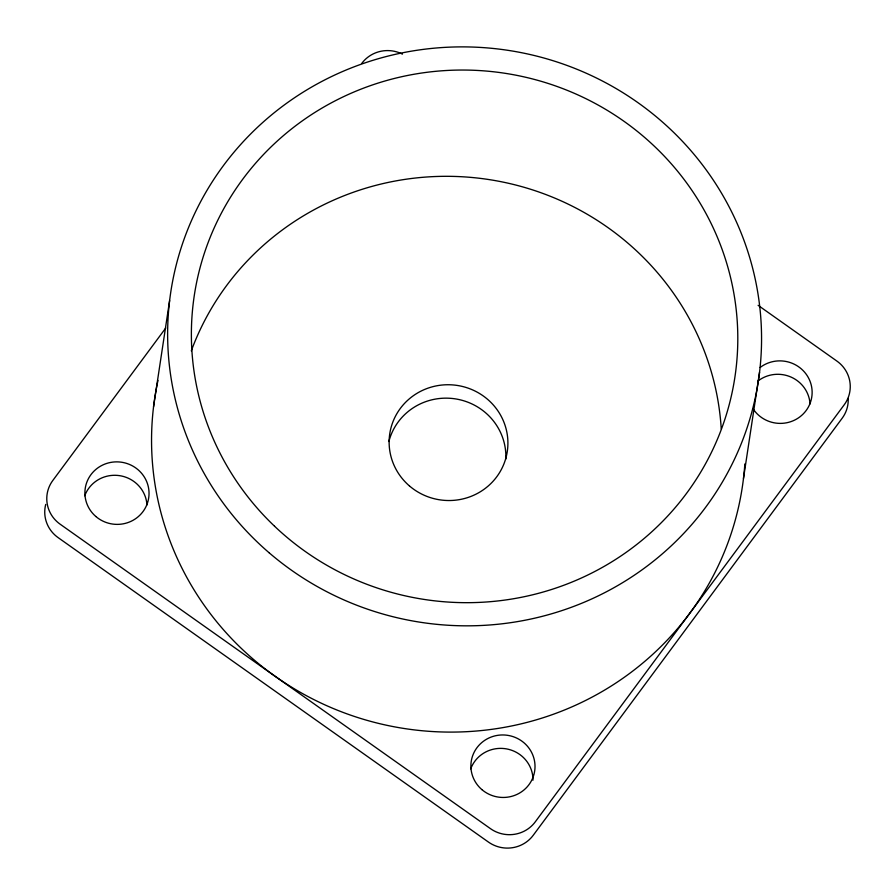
<?xml version="1.0" encoding="UTF-8"?>
<svg xmlns="http://www.w3.org/2000/svg" width="895" height="895" viewBox="0 0 895 895"><rect width="100%" height="100%" fill="white"/><g stroke="black" fill="none" stroke-linecap="round" stroke-linejoin="round"><path stroke-width="1.34" d="M153.548 406.777L169.625 300.507M743.476 478.478L759.553 372.208M165.754 328.017L52.794 480.503A32.097 31.247 8.6 0 0 60.133 524.19L490.505 828.68A32.097 31.247 8.6 0 0 535.266 821.856L844.242 404.753A32.097 31.247 8.6 0 0 836.892 361.077L758.121 305.34M760.157 367.465A32.097 31.247 8.6 0 1 805.847 373.741A32.097 31.247 8.6 0 1 798.273 418.01A32.097 31.247 8.6 0 1 753.075 408.825M361.77 63.4A32.097 31.247 8.6 0 1 402.437 54.125M744.841 463.934A297.14 289.298 8.6 0 1 407.919 729.056A297.14 289.298 8.6 0 1 157.979 380.464M191.295 350.851A273.367 266.151 8.6 0 1 487.272 179.313A273.367 266.151 8.6 0 1 721.247 428.962M45.723 504.422A32.097 31.247 8.6 0 0 58.108 537.604L488.48 842.094A32.097 31.247 8.6 0 0 533.23 835.281L842.206 418.178A32.097 31.247 8.6 0 0 848.191 398.409M84.745 495.774A32.097 31.247 8.6 0 1 119.494 475.637A32.097 31.247 8.6 0 1 146.959 504.948M470.725 768.861A32.097 31.247 8.6 0 1 506.559 748.902A32.097 31.247 8.6 0 1 532.995 780.171M388.877 441.526A59.428 57.862 8.6 0 1 455.052 398.823A59.428 57.862 8.6 0 1 505.82 459.034M758.132 380.878A32.097 31.247 8.6 0 1 791.135 377.119A32.097 31.247 8.6 0 1 810.042 403.947M481.857 789.591A32.097 31.247 8.6 0 0 534.416 772.486A32.097 31.247 8.6 0 0 492.574 736.551A32.097 31.247 8.6 0 0 481.857 789.591M95.877 516.516A32.097 31.247 8.6 0 0 148.436 499.41A32.097 31.247 8.6 0 0 106.594 463.465A32.097 31.247 8.6 0 0 95.877 516.516M409.451 485.94A59.428 57.862 8.6 0 0 506.794 454.257A59.428 57.862 8.6 0 0 429.309 387.703A59.428 57.862 8.6 0 0 409.451 485.94M269.25 552.875A297.14 289.298 8.6 0 0 755.973 394.494A297.14 289.298 8.6 0 0 368.539 61.71A297.14 289.298 8.6 0 0 269.25 552.875M274.53 526.204A273.367 266.151 8.6 0 0 729.593 403.186A273.367 266.151 8.6 0 0 389.638 79.689A273.367 266.151 8.6 0 0 274.53 526.204"/></g></svg>
